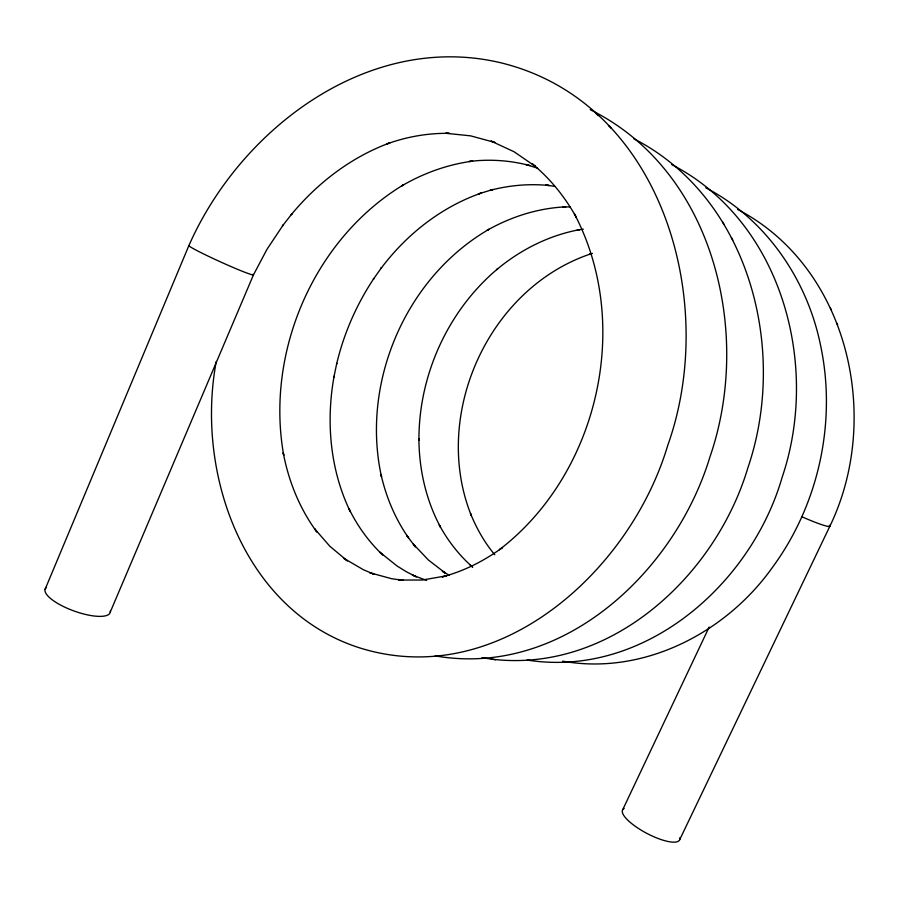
<?xml version="1.0" encoding="UTF-8"?>
<svg xmlns="http://www.w3.org/2000/svg" width="899" height="899" viewBox="0 0 899 899"><rect width="100%" height="100%" fill="white"/><g stroke="black" fill="none" stroke-linecap="round" stroke-linejoin="round"><path stroke-width="1.35" d="M527.219 660.068C643.808 678.397 751.126 584.867 782.197 477.133C820.304 364.601 781.669 221.132 671.643 164.539M216.254 361.454C195.375 472.728 243.202 609.859 358.487 647.505C497.057 691.904 630.064 571.888 667.699 445.511C719.031 302.289 662.923 102.104 500.574 62.728C368.804 31.555 240.674 128.49 189.172 244.966M830.013 525.915C882.38 417.484 848.42 266.992 737.652 209.467M45.119 589.261L188.599 246.259M110.262 612.084L253.473 274.847L266.969 249.338L283.185 224.997L282.398 225.997L292.13 213.557L291.186 214.76C317.381 183.025 351.172 157.055 389.975 142.829L386.817 143.952C406.876 136.738 428.182 132.94 449.511 133.367L445.702 133.266L470.604 135.85L494.843 142.458L491.034 141.064L514.093 151.774L535.557 166.529L532.264 163.865C550.199 178.62 564.977 196.971 576.237 217.243L574.439 213.962C632.705 324.393 598.172 474.065 499.394 549.705L502.496 547.502C484.392 560.807 464.03 571.123 442.274 576.911L446.601 575.787L422.373 580.024L398.707 580.057L403.134 580.271L391.683 578.731L369.725 572.719L373.86 574.146L363.421 569.741L343.89 558.358L347.441 560.931L329.821 546.244L314.526 528.657L316.841 531.961C299.614 508.62 288.579 481.1 283.219 452.68L283.736 455.366C265.261 352.341 313.56 239.078 403.73 184.643L401.448 186.059C423.283 173.271 447.522 164.461 472.649 161.146L469.076 161.494C489.303 158.977 509.98 160.269 529.68 165.562L525.982 164.506L537.658 168.203M622.692 809.752L709.165 627.041M679.622 839.835L829.743 526.499M592.407 253.406L589.755 254.181L591.756 253.552C488.427 287.466 430.947 415.226 471.334 515.599L470.48 513.498C476.537 528.297 484.449 542.468 494.765 554.739M583.305 229.166L577.102 230.099L579.428 229.683C548.918 235.392 520.397 249.776 496.675 269.655L497.709 268.767C447.904 310.582 418.664 375.231 418.934 440.139L418.912 438.802C419.08 469.402 425.98 500.147 440.521 527.185L439.274 524.96C447.904 540.805 459.108 555.29 472.717 567.19M570.326 206.927L562.628 206.972L565.685 206.86C538.096 208.118 511.149 216.704 487.202 230.301L489.011 229.279C405.46 277.656 360.69 382.873 381.513 476.807L381.041 474.605C386.165 497.192 395.257 518.925 408.584 537.905L406.573 535.253L415.383 546.85L413.304 544.097L428.441 560.043L445.69 573.326L442.33 571.236L449.298 575.349M491.315 659.113C610.219 673.699 715.582 576.315 747.923 467.671C788.165 349.891 749.654 198.128 633.773 138.716M562.707 661.158C643.898 675.711 726.909 632.379 773.14 566.404L774.095 565.123C819.562 501.957 836.902 419.44 820.146 343.396L819.809 341.777C805.807 277.555 764.768 218.288 705.816 187.835M554.818 186.374L545.704 185.037L549.278 185.531C529.421 183.497 509.272 185.284 489.989 190.374L492.922 189.487L478.392 193.926L481.19 193.083C441.027 207.118 406.348 234.605 380.951 268.486L381.536 267.655L373.366 279.184L373.827 278.544C356.487 304.581 343.789 333.664 336.597 364.117L336.754 363.353L333.889 377.175L334.091 376.198C325.876 421.541 330.045 469.817 350.262 511.587L348.891 508.553C357.353 525.814 368.68 541.681 382.659 554.908L379.704 552.098L397.088 566.01L406.517 571.843L416.406 576.855L412.427 575.079L426.665 580.439M481.988 657.675L495.461 659.731M435.15 655.877C562.167 678.093 675.025 572 709.862 457.164C752.766 333.327 714.132 170.877 590.205 109.656M472.256 566.752L470.188 565.089L471.874 566.494M595.34 112.768L598.352 115.679M608.432 125.568L611.376 128.411M722.549 221.851L723.976 224.39M731.449 237.707L732.797 240.1M830.418 307.997L831.17 309.75M836.913 323.258L837.621 324.876M829.339 525.252A33.005 2.955 24.4 0 1 801.571 516.622M679.779 837.778A32.207 9.406 27.9 0 1 646.965 833.44A32.207 9.406 27.9 0 1 624.142 808.482M253.372 274.925A35.454 1.82 24.4 0 1 220.39 261.845A35.454 1.82 24.4 0 1 188.891 245.674M188.97 245.483A35.454 1.82 24.4 0 1 189.386 245.472M253.046 274.296A35.454 1.82 24.4 0 1 253.451 274.734M110.285 610.938A34.544 10.709 19.9 0 1 73.426 610.769A34.544 10.709 19.9 0 1 46.445 587.44"/></g></svg>
